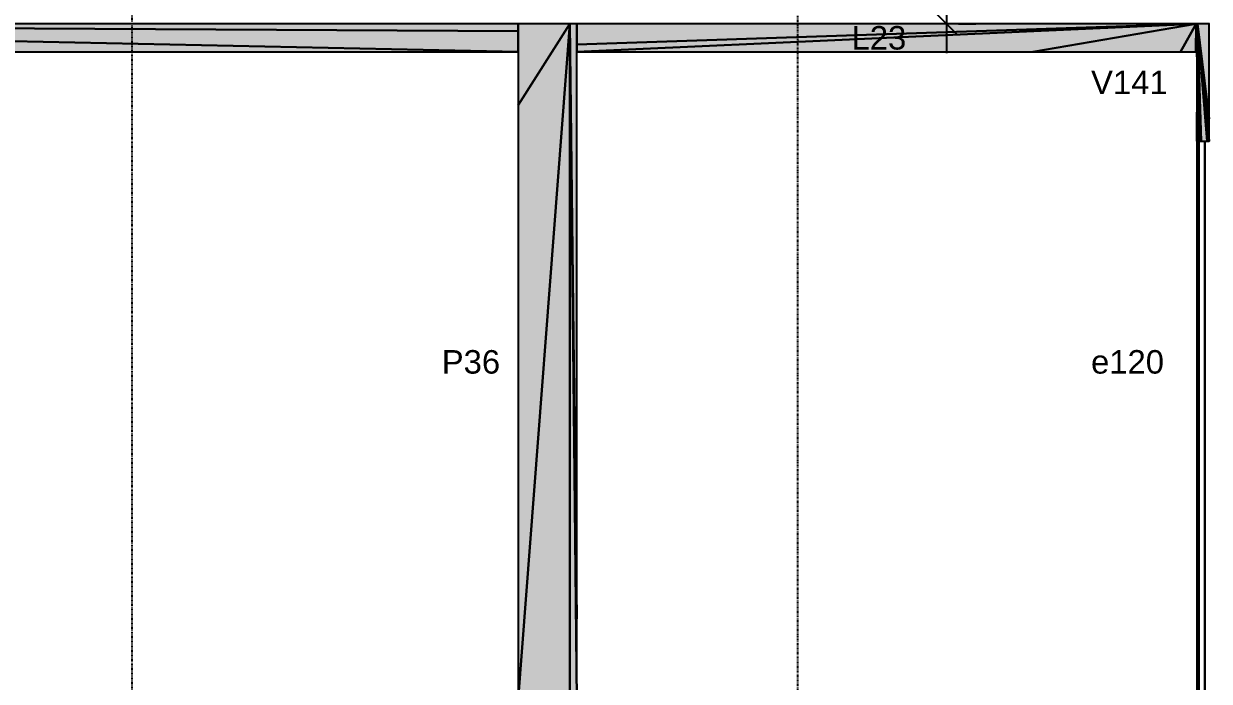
# Model space of a CAD drawing. Extents: x 37185 to 43130, y -8131 to -3926.
# Drawn here: x 39823.3 to 40159.9, y -7443.2 to -7256.5 of the extents above; entities that cross this region are included whole.
import ezdxf

# ---------------------------------------------------------------- set-up
doc = ezdxf.new("R2010")
doc.units = 0
doc.header["$MEASUREMENT"] = 0
doc.linetypes.add('ESTILO_TQS_0004', pattern=[1.12, 0.5, -0.2, 0.01, -0.2, 0.01, -0.2])
for name, color, linetype in [('48', 4, 'CONTINUOUS'), ('52', 3, 'CONTINUOUS'), ('70', 160, 'CONTINUOUS'), ('74', 2, 'CONTINUOUS'), ('75', 9, 'CONTINUOUS'), ('96', 252, 'CONTINUOUS')]:
    doc.layers.add(name, color=color, linetype=linetype)
doc.styles.add('TQS_ARIAL', font='arial.ttf')

msp = doc.modelspace()

# ---------------------------------------------------------------- linework, layer by layer
at = {"layer": '48', "linetype": 'Continuous'}
for p, q in [((40156.32, -7256.5), (40156.12, -7256.5)), ((40159.91, -7256.5), (40159.86, -7256.5)), ((40156.12, -7264.5), (40156.32, -7264.5)), ((40156.32, -7265.86), (40156.32, -7289.84)), ((40156.32, -7289.84), (40156.32, -7448.5)), ((40156.92, -7448.5), (40156.92, -7289.84)), ((40156.92, -7289.84), (40156.92, -7448.5)), ((40158.66, -7448.5), (40158.66, -7289.84)), ((40158.66, -7289.84), (40158.66, -7448.5))]:
    msp.add_line(p, q, dxfattribs=at)
at = {"layer": '52', "linetype": 'Continuous'}
for points in [[(39978.32, -7256.5), (39976.32, -7256.5), (39963.65, -7256.5), (39585.99, -7256.5), (39573.32, -7256.5), (39479.99, -7256.5), (39475.32, -7256.5), (39470.65, -7256.5), (39322.65, -7256.5), (39309.99, -7256.5), (39306.04, -7256.5), (38962.65, -7256.5), (38949.99, -7256.5), (38776.37, -7256.5)], [(40156.12, -7256.5), (39980.32, -7256.5)], [(40156.12, -7264.5), (40156.12, -7258.64), (40156.12, -7256.5)], [(40159.86, -7256.5), (40159.25, -7256.5), (40158.66, -7256.5), (40157.08, -7256.5), (40156.92, -7256.5), (40156.57, -7256.5), (40156.32, -7256.5)], [(40156.32, -7256.5), (40156.32, -7264.5), (40156.32, -7265.86), (40156.32, -7289.84)], [(40159.86, -7289.84), (40159.86, -7283.53), (40159.86, -7262.81), (40159.86, -7256.5)], [(39585.99, -7264.5), (39587.94, -7264.5), (39770.4, -7264.5), (39963.65, -7264.5)], [(39963.65, -7264.5), (39963.65, -7279.59), (39963.65, -7289.84), (39963.65, -7448.5)], [(39980.32, -7264.5), (40109.79, -7264.5), (40151.69, -7264.5), (40156.05, -7264.5), (40156.07, -7264.5), (40156.12, -7264.5)], [(39980.32, -7448.5), (39980.32, -7425.42), (39980.32, -7264.5)], [(40156.32, -7289.84), (40156.42, -7289.84), (40156.57, -7289.84), (40156.92, -7289.84), (40157.08, -7289.84), (40157.22, -7289.84), (40157.58, -7289.84), (40158.66, -7289.84), (40158.88, -7289.84), (40159.12, -7289.84), (40159.25, -7289.84), (40159.38, -7289.84), (40159.86, -7289.84)]]:
    msp.add_lwpolyline(points, dxfattribs=at)
at = {"layer": '70', "linetype": 'ESTILO_TQS_0004'}
for p, q in [((39853.99, -4212.91), (39853.99, -7787.17)), ((40042.99, -4477.43), (40042.99, -7787.17))]:
    msp.add_line(p, q, dxfattribs=at)
at = {"layer": '75', "linetype": 'Continuous'}
for p, q in [((40085.3, -7088.17), (40085.3, -7264.84)), ((40080.35, -7256.5), (40080.35, -7256.5)), ((40082.36, -7253.56), (40088.25, -7259.45)), ((40088.69, -7256.5), (40093.64, -7256.5))]:
    msp.add_line(p, q, dxfattribs=at)
at = {"layer": '96', "linetype": 'Continuous'}
for points in [[(39585.99, -7256.5), (39770.4, -7264.5), (39963.65, -7264.5), (39585.99, -7256.5)], [(39585.99, -7256.5), (39963.65, -7264.5), (39963.65, -7258.61), (39585.99, -7256.5)], [(39585.99, -7256.5), (39963.65, -7258.61), (39963.65, -7256.5), (39585.99, -7256.5)], [(39978.32, -7256.5), (39963.65, -7256.5), (39963.65, -7279.59), (39978.32, -7256.5)], [(39978.32, -7256.5), (39963.65, -7279.59), (39963.65, -7448.5), (39978.32, -7256.5)], [(39978.32, -7256.5), (39963.65, -7448.5), (39978.32, -7448.5), (39978.32, -7256.5)], [(39978.32, -7256.5), (39978.32, -7448.5), (39980.32, -7448.5), (39978.32, -7256.5)], [(39978.32, -7256.5), (39980.32, -7448.5), (39980.32, -7425.42), (39978.32, -7256.5)], [(39978.32, -7256.5), (39980.32, -7425.42), (39980.32, -7256.5), (39978.32, -7256.5)], [(40156.12, -7256.5), (39980.32, -7256.5), (39980.32, -7262.4), (40156.12, -7256.5)], [(40156.12, -7256.5), (39980.32, -7262.4), (39980.32, -7264.5), (40156.12, -7256.5)], [(40156.12, -7256.5), (39980.32, -7264.5), (40109.79, -7264.5), (40156.12, -7256.5)], [(40156.12, -7256.5), (40109.79, -7264.5), (40151.69, -7264.5), (40156.12, -7256.5)], [(40156.12, -7256.5), (40151.69, -7264.5), (40156.05, -7264.5), (40156.12, -7256.5)], [(40156.12, -7256.5), (40156.06, -7264.5), (40156.07, -7264.5), (40156.12, -7256.5)], [(40156.12, -7256.5), (40156.07, -7264.5), (40156.12, -7264.5), (40156.12, -7256.5)], [(40156.57, -7256.5), (40156.32, -7256.5), (40156.32, -7265.86), (40156.57, -7256.5)], [(40156.57, -7256.5), (40156.32, -7265.86), (40156.32, -7289.84), (40156.57, -7256.5)], [(40156.57, -7256.5), (40156.32, -7289.84), (40156.57, -7289.84), (40156.57, -7256.5)], [(40156.57, -7256.5), (40156.57, -7289.84), (40157.08, -7289.84), (40156.57, -7256.5)], [(40156.57, -7256.5), (40157.08, -7289.84), (40157.58, -7289.84), (40156.57, -7256.5)], [(40156.57, -7256.5), (40157.58, -7289.84), (40159.25, -7289.84), (40156.57, -7256.5)], [(40156.57, -7256.5), (40159.25, -7289.84), (40159.38, -7289.84), (40156.57, -7256.5)], [(40156.57, -7256.5), (40159.38, -7289.84), (40159.86, -7289.84), (40156.57, -7256.5)], [(40156.57, -7256.5), (40159.86, -7289.84), (40159.86, -7283.53), (40156.57, -7256.5)], [(40156.57, -7256.5), (40159.86, -7283.53), (40159.86, -7256.5), (40156.57, -7256.5)]]:
    msp.add_lwpolyline(points, dxfattribs=at)
for points in [[(39585.99, -7256.5), (39770.4, -7264.5), (39963.65, -7264.5)], [(39585.99, -7256.5), (39963.65, -7264.5), (39585.99, -7256.5)], [(39585.99, -7256.5), (39963.65, -7264.5), (39963.65, -7258.61)], [(39585.99, -7256.5), (39963.65, -7258.61), (39585.99, -7256.5)], [(39585.99, -7256.5), (39963.65, -7258.61), (39963.65, -7256.5)], [(39585.99, -7256.5), (39963.65, -7256.5), (39585.99, -7256.5)], [(39978.32, -7256.5), (39963.65, -7256.5), (39963.65, -7279.59)], [(39978.32, -7256.5), (39963.65, -7279.59), (39978.32, -7256.5)], [(39978.32, -7256.5), (39963.65, -7279.59), (39963.65, -7448.5)], [(39978.32, -7256.5), (39963.65, -7448.5), (39978.32, -7256.5)], [(39978.32, -7256.5), (39963.65, -7448.5), (39978.32, -7448.5)], [(39978.32, -7256.5), (39978.32, -7448.5), (39978.32, -7256.5)], [(39978.32, -7256.5), (39978.32, -7448.5), (39980.32, -7448.5)], [(39978.32, -7256.5), (39980.32, -7448.5), (39978.32, -7256.5)], [(39978.32, -7256.5), (39980.32, -7448.5), (39980.32, -7425.42)], [(39978.32, -7256.5), (39980.32, -7425.42), (39978.32, -7256.5)], [(39978.32, -7256.5), (39980.32, -7425.42), (39980.32, -7256.5)], [(39978.32, -7256.5), (39980.32, -7256.5), (39978.32, -7256.5)], [(40156.12, -7256.5), (39980.32, -7256.5), (39980.32, -7262.4)], [(40156.12, -7256.5), (39980.32, -7262.4), (40156.12, -7256.5)], [(40156.12, -7256.5), (39980.32, -7262.4), (39980.32, -7264.5)], [(40156.12, -7256.5), (39980.32, -7264.5), (40156.12, -7256.5)], [(40156.12, -7256.5), (39980.32, -7264.5), (40109.79, -7264.5)], [(40156.12, -7256.5), (40109.79, -7264.5), (40156.12, -7256.5)], [(40156.12, -7256.5), (40109.79, -7264.5), (40151.69, -7264.5)], [(40156.12, -7256.5), (40151.69, -7264.5), (40156.12, -7256.5)], [(40156.12, -7256.5), (40151.69, -7264.5), (40156.05, -7264.5)], [(40156.12, -7256.5), (40156.05, -7264.5), (40156.12, -7256.5)], [(40156.12, -7256.5), (40156.06, -7264.5), (40156.06, -7264.5)], [(40156.12, -7256.5), (40156.06, -7264.5), (40156.12, -7256.5)], [(40156.12, -7256.5), (40156.07, -7264.5), (40156.12, -7264.5)], [(40156.12, -7256.5), (40156.12, -7264.5), (40156.12, -7256.5)], [(40156.57, -7256.5), (40156.32, -7256.5), (40156.32, -7265.86)], [(40156.57, -7256.5), (40156.32, -7265.86), (40156.57, -7256.5)], [(40156.57, -7256.5), (40156.32, -7265.86), (40156.32, -7289.84)], [(40156.57, -7256.5), (40156.32, -7289.84), (40156.57, -7256.5)], [(40156.57, -7256.5), (40156.32, -7289.84), (40156.57, -7289.84)], [(40156.57, -7256.5), (40156.57, -7289.84), (40156.57, -7256.5)], [(40156.57, -7256.5), (40156.57, -7289.84), (40157.08, -7289.84)], [(40156.57, -7256.5), (40157.08, -7289.84), (40156.57, -7256.5)], [(40156.57, -7256.5), (40157.08, -7289.84), (40157.58, -7289.84)], [(40156.57, -7256.5), (40157.58, -7289.84), (40156.57, -7256.5)], [(40156.57, -7256.5), (40157.58, -7289.84), (40159.25, -7289.84)], [(40156.57, -7256.5), (40159.25, -7289.84), (40156.57, -7256.5)], [(40156.57, -7256.5), (40159.25, -7289.84), (40159.38, -7289.84)], [(40156.57, -7256.5), (40159.38, -7289.84), (40156.57, -7256.5)], [(40156.57, -7256.5), (40159.38, -7289.84), (40159.86, -7289.84)], [(40156.57, -7256.5), (40159.86, -7289.84), (40156.57, -7256.5)], [(40156.57, -7256.5), (40159.86, -7289.84), (40159.86, -7283.53)], [(40156.57, -7256.5), (40159.86, -7283.53), (40156.57, -7256.5)], [(40156.57, -7256.5), (40159.86, -7283.53), (40159.86, -7256.5)], [(40156.57, -7256.5), (40159.86, -7256.5), (40156.57, -7256.5)]]:
    msp.add_solid(points, dxfattribs=at)

# ---------------------------------------------------------------- texts
at = {"layer": '74', "linetype": 'Continuous', "style": 'TQS_ARIAL'}
for s, p in [('L23', (40058.32, -7263.84)), ('V141', (40126.32, -7276.5)), ('P36', (39941.99, -7355.84)), ('e120', (40126.32, -7355.84))]:
    msp.add_text(s, height=6.667, dxfattribs=at).set_placement(p)

doc.saveas('drawing.dxf')
